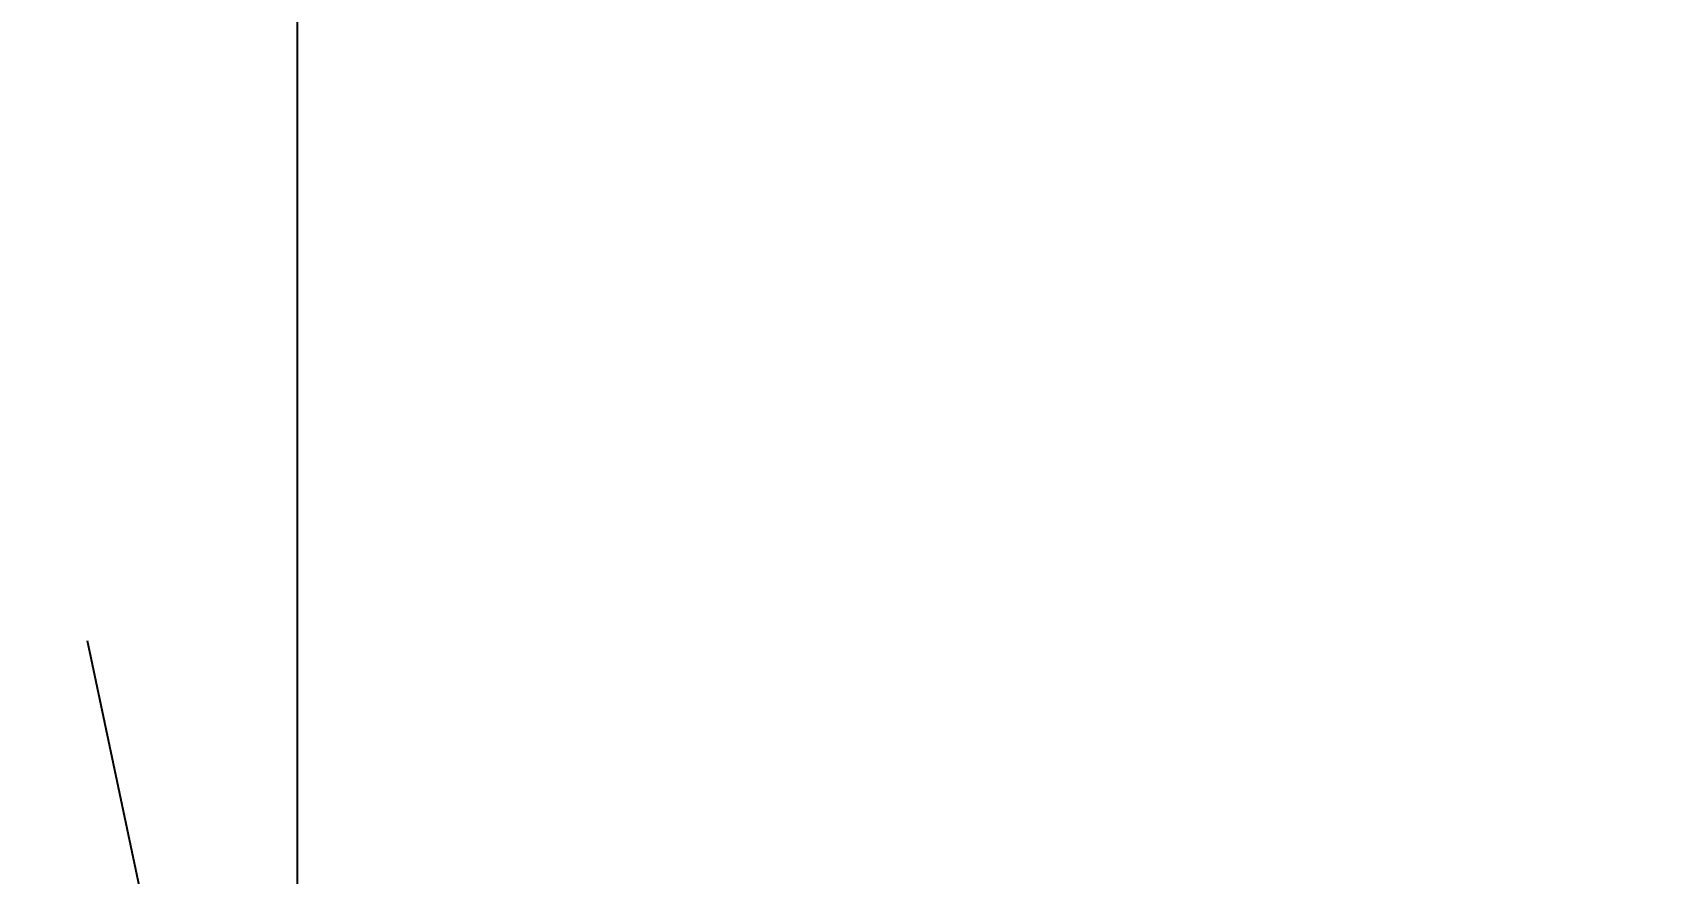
# Model space of a CAD drawing. Header units: millimetres. Extents: x 3916 to 10869, y 6515 to 11511.
# Drawn here: x 6056.59 to 6092.7, y 7706.03 to 7724.8 of the extents above; entities that cross this region are included whole.
import ezdxf

# ---------------------------------------------------------------- set-up
doc = ezdxf.new("R2010")
doc.units = ezdxf.units.MM
doc.header["$LTSCALE"] = 50
doc.header["$PDSIZE"] = -1
doc.linetypes.add('CENTERX2', pattern=[20.32, 12.7, -2.54, 2.54, -2.54])
doc.layers.add('CENTER_LINE', color=1, linetype='CENTERX2')
doc.layers.add('dim', color=4, linetype='Continuous', lineweight=18)
doc.styles.add('SLDTEXTSTYLE0', font='GULIM.TTC')
doc.dimstyles.new('ISO-25', dxfattribs={"dimtxt": 2.5, "dimasz": 2.5, "dimexe": 1.25, "dimexo": 0.625, "dimtad": 1, "dimtxsty": 'SLDTEXTSTYLE0', "dimcen": 2.5, "dimadec": 0, "dimazin": 0, "dimtfac": 1, "dimtmove": 0, "dimatfit": 3, "dimfxl": 0, "dimarcsym": 0})

# ---------------------------------------------------------------- blocks, each defined once
blk = doc.blocks.new('*D6')
at = {"layer": 'Defpoints', "color": 0}
for p in [(6062.496, 7990.336), (7076.309, 7923.512), (6062.496, 7689.16)]:
    blk.add_point(p, dxfattribs=at)
at = {"layer": 'dim', "color": 0, "lineweight": -2, "ltscale": 2}
for p, q in [((6062.496, 7701.66), (6062.496, 8015.336)), ((7076.309, 7936.012), (7076.309, 8015.336)), ((7026.309, 7990.336), (6112.496, 7990.336))]:
    blk.add_line(p, q, dxfattribs=at)
at = {"layer": 'dim', "color": 0}
for points in [[(6112.496, 7998.669), (6112.496, 7982.002), (6062.496, 7990.336)], [(7026.309, 7982.002), (7026.309, 7998.669), (7076.309, 7990.336)]]:
    blk.add_solid(points, dxfattribs=at)
at = {"layer": 'dim', "color": 0, "insert": (6569.403, 8032.586), "char_height": 50, "attachment_point": 5, "style": 'SLDTEXTSTYLE0'}
blk.add_mtext('1013,81', dxfattribs=at)
blk = doc.blocks.new('*D8')
at = {"layer": 'Defpoints', "color": 0}
for p in [(6084.571, 7693.852), (6039.929, 7689.16), (6085.064, 7689.16), (6040.422, 7684.468), (5512.575, 7650.705)]:
    blk.add_point(p, dxfattribs=at)
at = {"layer": 'dim', "color": 0, "lineweight": -2, "ltscale": 2}
for p, q in [((6027.429, 7689.16), (5486.232, 7689.16)), ((6028.195, 7681.869), (5498.825, 7569.348))]:
    blk.add_line(p, q, dxfattribs=at)
for start, end in [(169.60291, 174.80145), (180, 192), (197.19855, 202.39709)]:
    blk.add_arc((6062.496, 7689.16), 551.264, start, end, dxfattribs=at)
at = {"layer": 'dim', "color": 0}
for points in [[(5505.175, 7739.486), (5521.825, 7738.73), (5511.232, 7689.16)], [(5543.946, 7528.26), (5527.817, 7524.059), (5523.279, 7574.545)]]:
    blk.add_solid(points, dxfattribs=at)
at = {"layer": 'dim', "color": 0, "insert": (5552.889, 7635.598), "char_height": 50, "attachment_point": 5, "rotation": 276, "style": 'SLDTEXTSTYLE0'}
blk.add_mtext('12%%d', dxfattribs=at)

msp = doc.modelspace()

# ---------------------------------------------------------------- linework, layer by layer
at = {"layer": 'CENTER_LINE'}
msp.add_line((6057.804, 7711.234), (6067.188, 7667.085), dxfattribs=at)

# ---------------------------------------------------------------- dimensions: what is measured, and where the dimension line sits
at = {"layer": 'dim', "ltscale": 2}
dim = msp.add_linear_dim(base=(6062.496, 7990.336), p1=(7076.309, 7923.512), p2=(6062.496, 7689.16), dimstyle='ISO-25', override={"dimscale": 20}, dxfattribs=at)
dim.commit()
dim.dimension.update_dxf_attribs({"geometry": '*D6', "text_midpoint": (6569.403, 8032.586)})
dim = msp.add_angular_dim_2l(base=(5512.575, 7650.705), line1=((6040.422, 7684.468), (6084.571, 7693.852)), line2=((6039.929, 7689.16), (6085.064, 7689.16)), dimstyle='ISO-25', override={"dimscale": 20}, dxfattribs=at)
dim.commit()
dim.dimension.update_dxf_attribs({"geometry": '*D8', "text_midpoint": (5552.889, 7635.598)})

doc.saveas('drawing.dxf')
